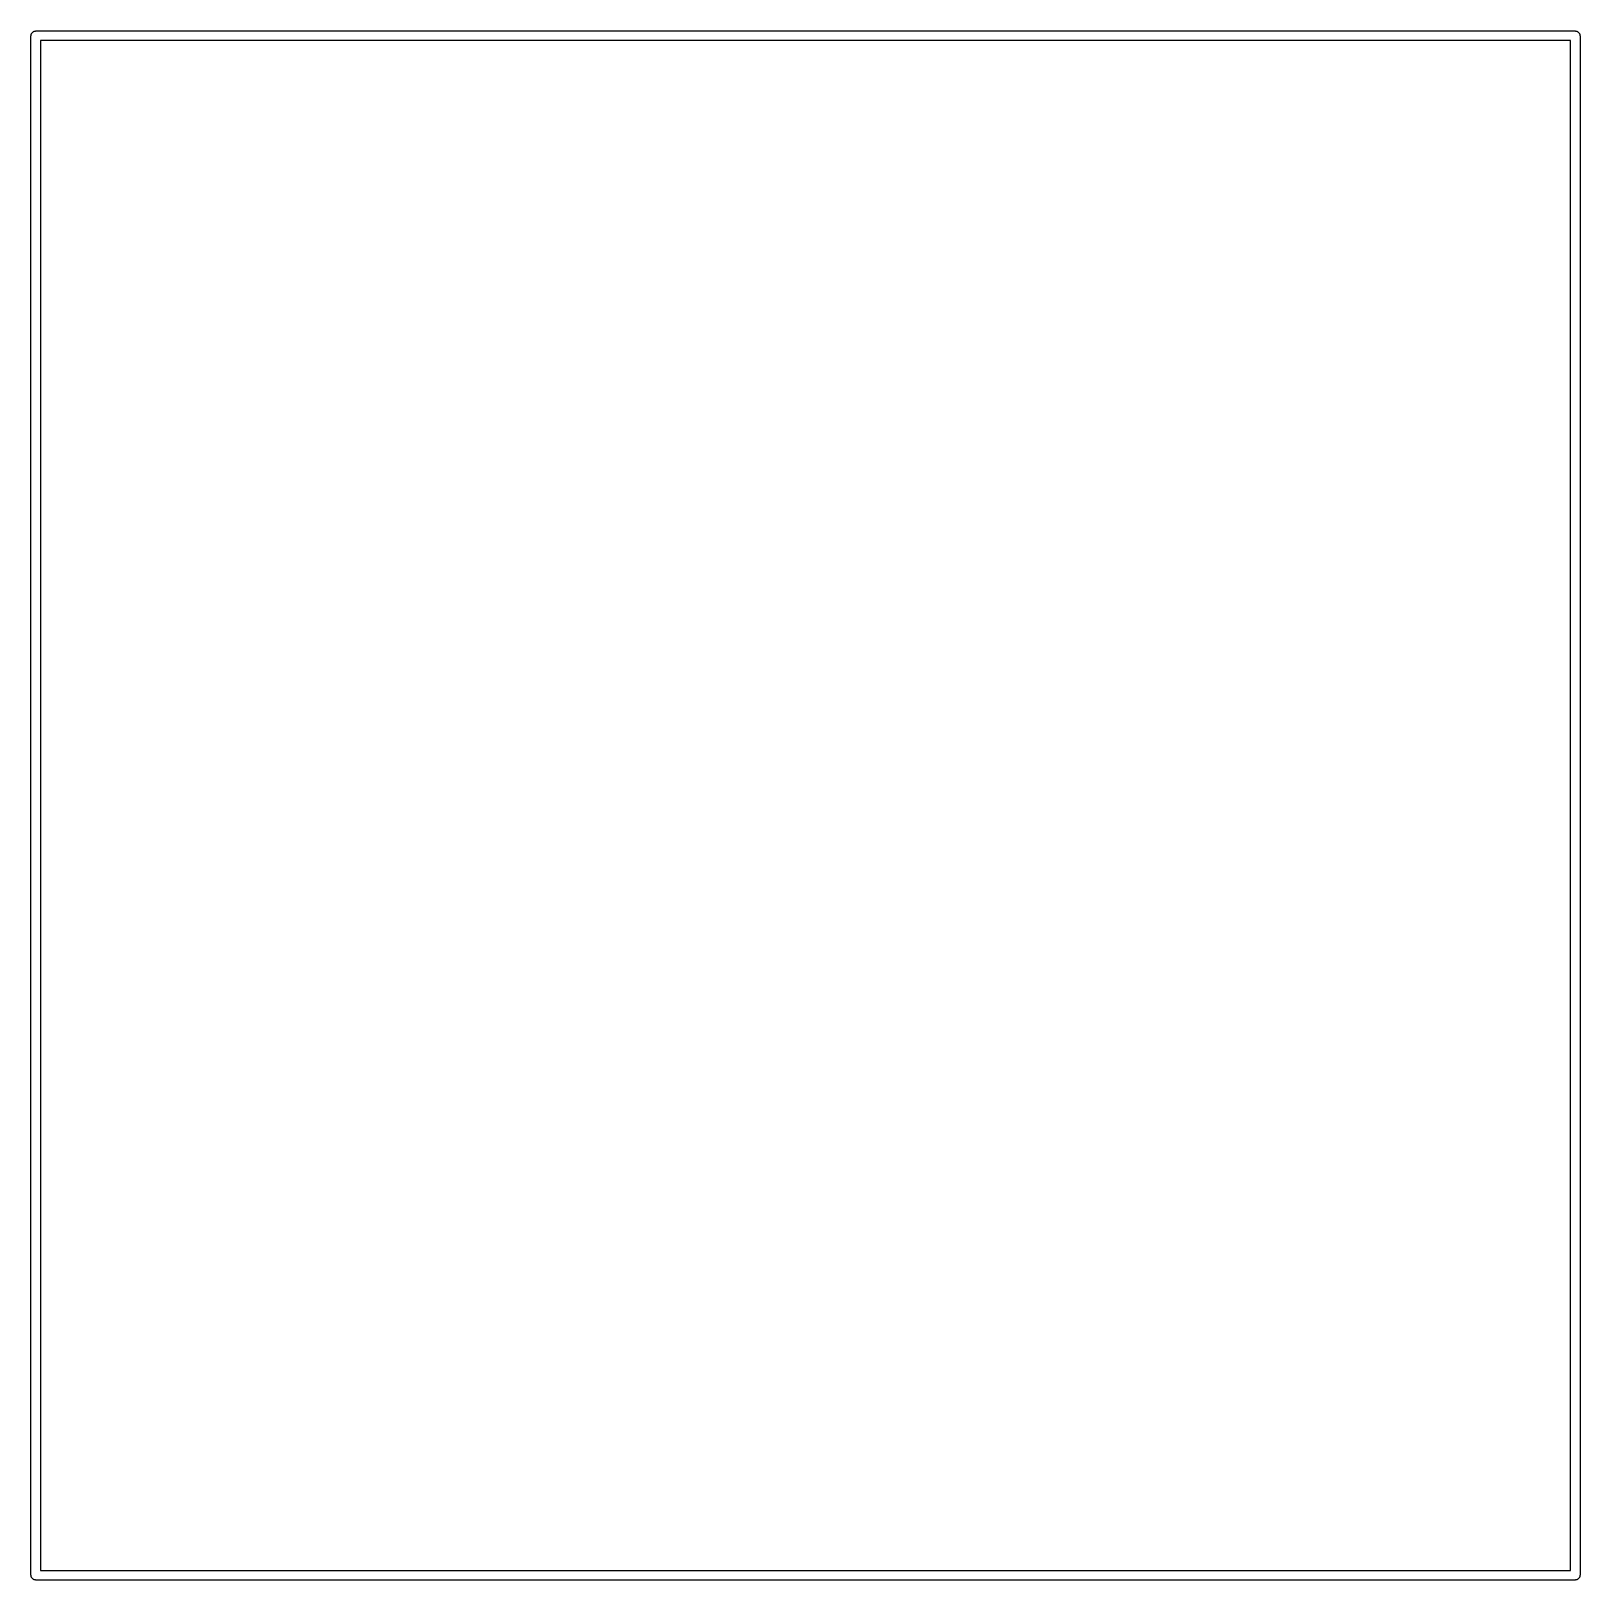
# Model space of a CAD drawing. Extents: x 93.9 to 118.1, y -114.1 to -89.9.
import ezdxf

# ---------------------------------------------------------------- set-up
doc = ezdxf.new("R2010")
doc.units = 0
doc.header["$MEASUREMENT"] = 0
doc.layers.add('BLACK', color=7, linetype='CONTINUOUS')

msp = doc.modelspace()

# ---------------------------------------------------------------- linework, layer by layer
at = {"layer": 'BLACK'}
for p, q in [((93.925, -90), (93.9261, -89.9935)), ((93.925, -114), (93.925, -90)), ((93.9261, -89.987), (93.9284, -89.9808)), ((93.9261, -89.9935), (93.9261, -89.987)), ((93.9284, -89.9808), (93.9295, -89.9743)), ((93.9295, -89.9743), (93.9328, -89.9687)), ((93.9328, -89.9687), (93.935, -89.9625)), ((93.935, -89.9625), (93.9393, -89.9575)), ((93.9393, -89.9575), (93.9425, -89.9518)), ((93.9425, -89.9518), (93.9476, -89.9476)), ((93.9476, -89.9476), (93.9518, -89.9425)), ((93.9518, -89.9425), (93.9575, -89.9393)), ((93.9575, -89.9393), (93.9625, -89.935)), ((93.9625, -89.935), (93.9687, -89.9328)), ((93.9687, -89.9328), (93.9743, -89.9295)), ((93.9743, -89.9295), (93.9808, -89.9284)), ((93.9808, -89.9284), (93.987, -89.9261)), ((93.987, -89.9261), (93.9935, -89.9261)), ((93.9935, -89.9261), (94, -89.925)), ((94, -89.925), (118, -89.925)), ((94.075, -90.075), (94.075, -113.925)), ((117.925, -90.075), (94.075, -90.075)), ((117.925, -113.925), (117.925, -90.075)), ((118, -89.925), (118.006, -89.9261)), ((118.006, -89.9261), (118.013, -89.9261)), ((118.013, -89.9261), (118.019, -89.9284)), ((118.019, -89.9284), (118.026, -89.9295)), ((118.026, -89.9295), (118.031, -89.9328)), ((118.031, -89.9328), (118.037, -89.935)), ((118.037, -89.935), (118.043, -89.9393)), ((118.043, -89.9393), (118.048, -89.9425)), ((118.048, -89.9425), (118.052, -89.9476)), ((118.052, -89.9476), (118.057, -89.9518)), ((118.057, -89.9518), (118.061, -89.9575)), ((118.061, -89.9575), (118.065, -89.9625)), ((118.065, -89.9625), (118.067, -89.9687)), ((118.067, -89.9687), (118.07, -89.9743)), ((118.07, -89.9743), (118.072, -89.9808)), ((118.072, -89.9808), (118.074, -89.987)), ((118.074, -89.987), (118.074, -89.9935)), ((118.074, -89.9935), (118.075, -90)), ((118.075, -90), (118.075, -114)), ((94.075, -113.925), (117.925, -113.925)), ((93.9261, -114.006), (93.925, -114)), ((93.9261, -114.013), (93.9261, -114.006)), ((93.9284, -114.019), (93.9261, -114.013)), ((93.9295, -114.026), (93.9284, -114.019)), ((93.9328, -114.031), (93.9295, -114.026)), ((93.935, -114.037), (93.9328, -114.031)), ((93.9393, -114.043), (93.935, -114.037)), ((93.9425, -114.048), (93.9393, -114.043)), ((93.9476, -114.052), (93.9425, -114.048)), ((93.9518, -114.057), (93.9476, -114.052)), ((93.9575, -114.061), (93.9518, -114.057)), ((93.9625, -114.065), (93.9575, -114.061)), ((93.9687, -114.067), (93.9625, -114.065)), ((93.9743, -114.07), (93.9687, -114.067)), ((93.9808, -114.072), (93.9743, -114.07)), ((93.987, -114.074), (93.9808, -114.072)), ((93.9935, -114.074), (93.987, -114.074)), ((94, -114.075), (93.9935, -114.074)), ((118, -114.075), (94, -114.075)), ((118.006, -114.074), (118, -114.075)), ((118.013, -114.074), (118.006, -114.074)), ((118.019, -114.072), (118.013, -114.074)), ((118.026, -114.07), (118.019, -114.072)), ((118.031, -114.067), (118.026, -114.07)), ((118.037, -114.065), (118.031, -114.067)), ((118.043, -114.061), (118.037, -114.065)), ((118.048, -114.057), (118.043, -114.061)), ((118.052, -114.052), (118.048, -114.057)), ((118.057, -114.048), (118.052, -114.052)), ((118.061, -114.043), (118.057, -114.048)), ((118.065, -114.037), (118.061, -114.043)), ((118.067, -114.031), (118.065, -114.037)), ((118.07, -114.026), (118.067, -114.031)), ((118.072, -114.019), (118.07, -114.026)), ((118.074, -114.013), (118.072, -114.019)), ((118.075, -114), (118.074, -114.006)), ((118.074, -114.006), (118.074, -114.013))]:
    msp.add_line(p, q, dxfattribs=at)

doc.saveas('drawing.dxf')
